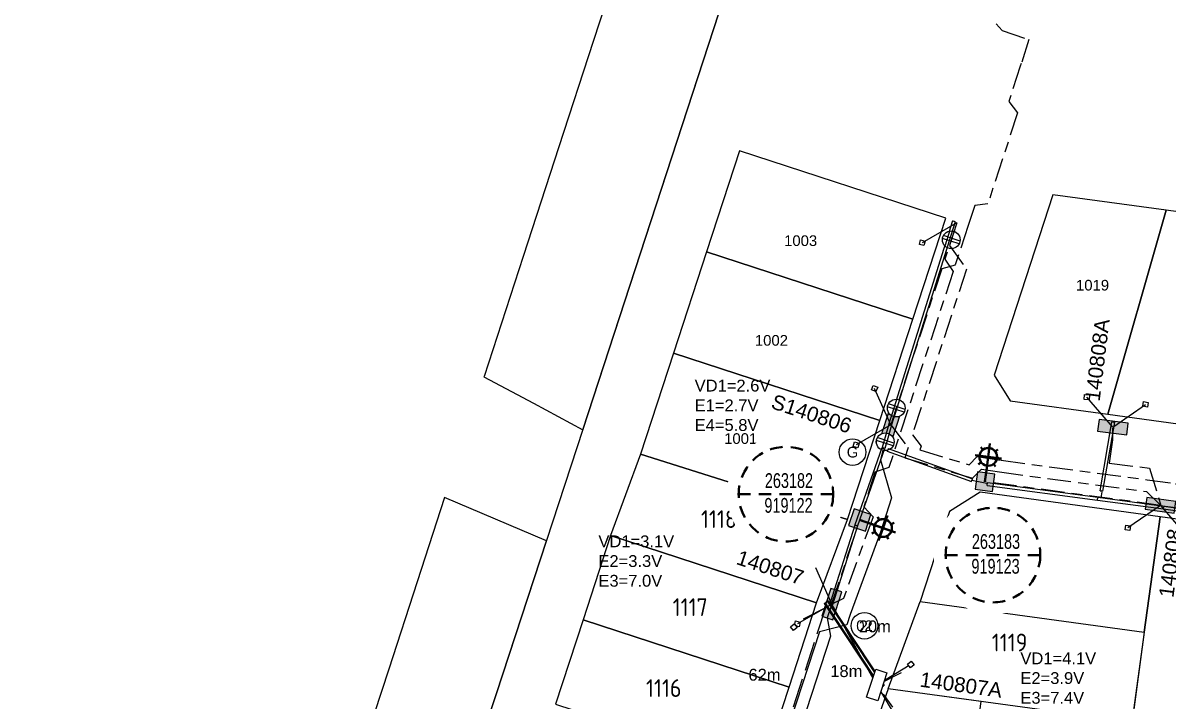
# Model space of a CAD drawing. Header units: metres. Extents: x 281839 to 283900, y 6133059 to 6135046.
# Drawn here: x 281839.1 to 282032.8, y 6134569.3 to 6134684 of the extents above; entities that cross this region are included whole.
import ezdxf
from ezdxf.enums import TextEntityAlignment as Align

# ---------------------------------------------------------------- set-up
doc = ezdxf.new("R2010")
doc.units = ezdxf.units.M
for name, pattern in [('Cable Exist UG', [8.2, 4, -1.2, 1.8, -1.2]), ('Dash', [5, 3, -2]), ('IE Trench LV', [6.5, 5, -1.5])]:
    doc.linetypes.add(name, pattern=pattern)
for name, color, linetype, lineweight in [('Cadastre Developer_SP_EXT', 9, 'Continuous', 5), ('Cadastre Developer_SP_NEW', 2, 'Continuous', 5), ('Cadastre Roads_SP_EXT', 9, 'Continuous', 5)]:
    doc.layers.add(name, color=color, linetype=linetype, lineweight=lineweight)
for name, color, linetype in [('Duct_SP_EXT', 7, 'Continuous'), ('Duct_SP_NEW', 2, 'Continuous'), ('Equip_LV_EXT', 7, 'Continuous'), ('Equip_LV_NEW', 2, 'Continuous'), ('Equip_SP_SL_EXT', 7, 'Continuous'), ('Mains_LV_EXT', 7, 'Continuous'), ('Mains_LV_NEW_T84', 2, 'Continuous'), ('Mains_LV_New_T94', 2, 'Continuous'), ('Mains_LV_SL_EXT', 7, 'Continuous'), ('Notes_LV_MISC', 7, 'Continuous'), ('Notes_SL_MISC', 7, 'Continuous'), ('Notes_SP_MISC', 7, 'Continuous'), ('Notes_SP_NEW', 2, 'Continuous'), ('Services_SP_EXT', 7, 'Continuous'), ('Services_SP_NEW', 2, 'Continuous'), ('Services_SP_NEW_UG', 2, 'Continuous'), ('SupportsUG_SP_LV_EXT', 7, 'Continuous'), ('SupportsUG_SP_LV_SL_EXT', 7, 'Continuous'), ('Trench_SP_EXT', 7, 'Continuous'), ('Trench_SP_NEW', 2, 'Continuous'), ('UG_Details_SP_MISC', 7, 'Continuous')]:
    doc.layers.add(name, color=color, linetype=linetype)
doc.styles.add('COLUMN_LABEL', font='arial.ttf')
doc.styles.add('iecARIAL', font='arial.ttf', dxfattribs={"height": 2})
doc.styles.add('LotNum', font='isocp.shx', dxfattribs={"height": 1.8})
doc.styles.add('POLE_LABEL', font='arial.ttf')
doc.styles.get("Standard").update_dxf_attribs({"font": 'arial.ttf'})
doc.linetypes.add('Cable 1', pattern='A,7,-3,["//",Standard,S=1.5,R=0,X=-2.1,Y=-0.7],-0.001', length=10.001)
doc.linetypes.add('Cable New UG', pattern='A,7,-0.25,["x",Standard,S=2,R=0,X=0.2,Y=-0.8],-2.1', length=9.35)
doc.linetypes.add('IE Trench HV', pattern='A,7,-0.2,["/",Standard,S=3,R=0,X=0.6,Y=-1.4],-2.5', length=9.7)

# ---------------------------------------------------------------- blocks, each defined once
blk = doc.blocks.new('COLUMN_EXT')
blk.add_hatch(color=256).paths.add_polyline_path([(-1.49, 1.48), (-1.49, -1.49), (1.48, -1.49), (1.48, 1.48)])
blk.add_lwpolyline([(-1.49, -1.49), (1.48, -1.49), (1.48, 1.48), (-1.49, 1.48)], close=True)
for tag, height, style, flags, p in [('ASSET_NUM', 2.5, 'COLUMN_LABEL', 8, (2, 2)), ('STRUCTURE_PLANT_NUMBER', 0.2, 'POLE_LABEL', 9, (1.81, 0.03)), ('STREET_CODE', 0.2, 'COLUMN_LABEL', 9, (1.81, -0.2))]:
    blk.add_attdef(tag, text='', height=height, dxfattribs=dict(style=style, flags=flags)).set_placement(p, align=Align.MIDDLE_LEFT)
at = {"flags": 9}
for tag, p in [('COLUMN_TYPE', (1.81, -0.4)), ('OWNED_BY', (1.81, -0.6)), ('STATE', (1.81, -0.8)), ('USAGE', (1.81, -1)), ('STREETNAME', (1.81, -1.6)), ('SUBURB', (1.81, -1.8)), ('LEGEND', (1.81, -1.2)), ('LOCATION', (1.81, -1.4)), ('NOTES', (1.81, -2))]:
    blk.add_attdef(tag, text='', height=0.2, dxfattribs=at).set_placement(p, align=Align.MIDDLE_LEFT)
at = {"flags": 1}
blk.add_attdef('Z', (1.81, -2.35), '', height=0.2, dxfattribs=at)
blk = doc.blocks.new('PILLAR_EXT')
blk.add_hatch(color=256).paths.add_polyline_path([(-2.475, 0.99), (-2.475, -0.99), (2.475, -0.99), (2.475, 0.99)])
blk.add_lwpolyline([(-2.475, -0.99), (2.475, -0.99), (2.475, 0.99), (-2.475, 0.99)], close=True)
at = {"style": 'iecARIAL', "flags": 8}
blk.add_attdef('ASSET_NUM', (1.5, 3.5), '', height=2.5, dxfattribs=at)
for tag, p, flags in [('OWNED_BY', (0, -0.2), 9), ('STATE', (0, -0.4), 9), ('SUPPORT_TYPE', (0, -0.6), 9), ('STREETNAME', (0, -1.8), 9), ('SUBURB', (0, -2), 1), ('USAGE', (0, -0.8), 9), ('LEGEND', (0, -1), 9), ('LOCATION', (0, -1.2), 9), ('NOTES', (0, -1.4), 9), ('PARENT', (0, -1.6), 9)]:
    blk.add_attdef(tag, p, '', height=0.2, dxfattribs=dict(flags=flags))
blk = doc.blocks.new('SL_LANTERN_EXT')
at = {"lineweight": 40}
for p, q in [((0, 1.97), (0, 6.47)), ((-2.25, 4.22), (2.25, 4.22)), ((-1.46, 5.68), (-1.06, 5.28)), ((1.46, 5.68), (1.06, 5.28)), ((-1.46, 2.76), (-1.06, 3.16)), ((0, 0), (0, 2.72)), ((1.46, 2.76), (1.06, 3.16))]:
    blk.add_line(p, q, dxfattribs=at)
blk.add_circle((0, 4.22), 1.5, dxfattribs=at)
at = {"style": 'iecARIAL', "flags": 8}
blk.add_attdef('ASSET_NUM', (1.5, 1.5), '', height=2.5, dxfattribs=at)
for tag, p, height, flags in [('OPERATING_VOLTAGE', (0.98, -1.65), 0.2, 9), ('ORIENTATION', (0.98, -1.85), 0.2, 9), ('OWNED_BY', (0.98, -2.05), 0.2, 9), ('CONSTRUCTED_VOLTAGE', (0.98, -0.65), 0.2, 9), ('CONTROL_TYPE', (0.98, -0.85), 0.2, 9), ('LANTERN_PURPOSE', (0.98, -1.05), 0.2, 9), ('LANTERN_TYPE', (0.98, -1.25), 0.2, 9), ('NO_PHASES', (0.98, -1.45), 0.2, 9), ('LNUMBER', (2.18, -3.25), 2.5, 8), ('STATE', (0.98, -2.25), 0.2, 9), ('USAGE', (0.98, -2.45), 0.2, 9), ('CEXIST', (0.98, -2.65), 0.2, 9), ('CNEW', (0.98, -2.85), 0.2, 9), ('CNUMBER', (0.98, -3.05), 0.2, 9), ('CREMOVE', (0.98, -3.25), 0.2, 9), ('CREPLACE', (0.98, -3.45), 0.2, 9), ('LKINGHEIGHT', (0.98, -3.65), 0.2, 9), ('LBRACKET', (0.98, -3.85), 0.2, 9), ('LBRACKETVOCAB', (0.98, -4.05), 0.2, 9), ('LCATEGORY', (0.98, -4.25), 0.2, 9), ('LCHARGE1', (0.98, -4.45), 0.2, 9), ('LCHARGE1PERCENT', (0.98, -4.65), 0.2, 9), ('LCHARGE2', (0.98, -4.85), 0.2, 9), ('LCHARGE2PERCENT', (0.98, -5.05), 0.2, 9), ('LCHARGE3', (0.98, -5.25), 0.2, 9), ('LCHARGE3PERCENT', (0.98, -5.45), 0.2, 9), ('LEXIST', (0.98, -5.65), 0.2, 9), ('LLAMP', (0.98, -5.85), 0.2, 9), ('LLAMPVOCAB', (0.98, -6.05), 0.2, 9), ('LMAST', (0.98, -6.25), 0.2, 9), ('LMASTVOCAB', (0.98, -6.45), 0.2, 9), ('LNEW', (0.98, -6.65), 0.2, 9), ('LANTNUMBER', (0.98, -6.85), 0.2, 9), ('LOUTREACH', (0.98, -7.25), 0.2, 9), ('LOUTREACHVOCAB', (0.98, -7.45), 0.2, 9), ('LRATECODE', (0.98, -7.65), 0.2, 9), ('LREMOVE', (0.98, -7.85), 0.2, 9), ('STREETNAME', (0.98, -9.25), 0.2, 9), ('SUBURB', (0.98, -9.45), 0.2, 1), ('LREPLACE', (0.98, -8.05), 0.2, 9), ('LTYPE', (0.98, -8.25), 0.2, 9), ('LTYPEVOCAB', (0.98, -8.45), 0.2, 9), ('LEGEND', (0.98, -8.65), 0.2, 9), ('LOCATION', (0.98, -8.85), 0.2, 9), ('NOTES', (0.98, -9.05), 0.2, 9)]:
    blk.add_attdef(tag, p, '', height=height, dxfattribs=dict(flags=flags))
blk = doc.blocks.new('CCP_EXT')
at = {"flags": 9}
for tag, p in [('STATE', (0, -1.8)), ('NOTES', (0, -2))]:
    blk.add_attdef(tag, text='', height=0.2, dxfattribs=at).set_placement(p, align=Align.MIDDLE_LEFT)
blk.add_wipeout([(0, 0.57), (0.57, 0), (0, -0.57), (-0.57, 0)])
blk.add_lwpolyline([(-0.57, 0), (0, 0.57), (0.57, 0), (0, -0.57), (-0.57, 0)])
at = {"flags": 1}
blk.add_attdef('Z', (0, 0), '', height=0.2, dxfattribs=at)
at = {"flags": 9}
for tag, p in [('CCP_TYPE', (0, 0)), ('CONSTRUCTED_VOLTAGE', (0, -0.2)), ('OPERATING_VOLTAGE', (0, -0.6)), ('ORIENTATION', (0, -0.8)), ('OWNED_BY', (0, -1)), ('NO_PHASES', (0, -0.4)), ('USAGE', (0, -1.2)), ('LEGEND', (0, -1.4)), ('LIFE_SUPPORT', (0, -1.6))]:
    blk.add_attdef(tag, text='', height=0.2, dxfattribs=at).set_placement(p, align=Align.MIDDLE_LEFT)
blk = doc.blocks.new('LV_UG_LINKS_CLOSED_EXT')
blk.add_wipeout([(-1.06, 1.06), (-1.18, 0.92), (-1.29, 0.76), (-1.37, 0.59), (-1.43, 0.42), (-1.48, 0.23), (-1.49, 0.05), (-1.49, -0.14), (-1.46, -0.33), (-1.41, -0.51), (-1.33, -0.68), (-1.24, -0.84), (-1.12, -0.99), (-0.99, -1.12), (-0.84, -1.24), (-0.68, -1.33), (-0.51, -1.41), (-0.33, -1.46), (-0.14, -1.49), (0.05, -1.49), (0.23, -1.48), (0.42, -1.43), (0.59, -1.37), (0.76, -1.29), (0.92, -1.18), (1.06, -1.06), (1.18, -0.92), (1.29, -0.76), (1.37, -0.59), (1.43, -0.42), (1.48, -0.23), (1.49, -0.05), (1.49, 0.14), (1.46, 0.33), (1.41, 0.51), (1.33, 0.68), (1.24, 0.84), (1.12, 0.99), (0.99, 1.12), (0.84, 1.24), (0.68, 1.33), (0.51, 1.41), (0.33, 1.46), (0.14, 1.49), (-0.05, 1.49), (-0.23, 1.48), (-0.42, 1.43), (-0.59, 1.37), (-0.76, 1.29), (-0.92, 1.18)])
for p, q in [((-0.25, -1.48), (-0.25, 1.48)), ((0.25, -1.48), (0.25, 1.48))]:
    blk.add_line(p, q)
blk.add_circle((0, 0), 1.5)
at = {"flags": 9}
for tag, p in [('ACTUAL_STATUS', (0, 0)), ('CONSTRUCTED_VOLTAGE', (0, -0.2)), ('OPERATING_VOLTAGE', (0, -0.6)), ('ORIENTATION', (0, -0.8)), ('STATE', (0, -1)), ('SWITCH_TYPE', (0, -1.2)), ('NO_PHASES', (0, -0.4)), ('USAGE', (0, -1.4)), ('NOTES', (0, -1.6))]:
    blk.add_attdef(tag, text='', height=0.2, dxfattribs=at).set_placement(p, align=Align.MIDDLE_LEFT)
at = {"flags": 1}
blk.add_attdef('Z', (0, 0), '', height=0.2, dxfattribs=at)
blk = doc.blocks.new('CCP_NEW')
for tag, flags, p in [('OPERATING_VOLTAGE', 9, (1.5, -1.8)), ('CONSTRUCTED_VOLTAGE', 9, (1.5, -2)), ('Z', 1, (1.5, -2.4)), ('NUMBER_OF_PHASES', 9, (1.5, -2.2))]:
    blk.add_attdef(tag, text='', height=0.2, dxfattribs=dict(flags=flags)).set_placement(p, align=Align.MIDDLE_LEFT)
blk.add_wipeout([(0, 0.57), (0.57, 0), (0, -0.57), (-0.57, 0)])
blk.add_lwpolyline([(-0.57, 0), (0, 0.57), (0.57, 0), (0, -0.57), (-0.57, 0)])
at = {"flags": 9}
for tag, p in [('CCP_TYPE', (1.5, 0)), ('ORIENTATION', (1.5, -0.2)), ('STATE', (1.5, -1)), ('OWNED_BY', (1.5, -1.2)), ('OPERATED_BY', (1.5, -1.4)), ('USAGE', (1.5, -0.4)), ('LEGEND', (1.5, -0.6)), ('LIFE_SUPPORT', (1.5, -0.8)), ('MAINTAINED_BY', (1.5, -1.6))]:
    blk.add_attdef(tag, text='', height=0.2, dxfattribs=at).set_placement(p, align=Align.MIDDLE_LEFT)
blk = doc.blocks.new('*U135')
for tag, flags, p in [('Z', 1, (1.5, -0.6)), ('LOCATION', 9, (1.5, -0.2)), ('NOTES', 9, (1.5, -0.4))]:
    blk.add_attdef(tag, text='', height=0.2, dxfattribs=dict(flags=flags)).set_placement(p, align=Align.MIDDLE_LEFT)
blk.add_wipeout([(-2.47, 3), (2.47, 3), (2.47, 1.02), (-2.47, 1.02)])
at = {"lineweight": -3}
blk.add_lwpolyline([(-2.47, 3), (2.47, 3), (2.47, 1.02), (-2.47, 1.02)], close=True, dxfattribs=at)
for tag, height, flags, p in [('ASSET_NUM', 2.5, 8, (2, 4)), ('STREET_CODE', 0.2, 9, (1.5, 2)), ('OWNED_BY', 0.2, 9, (1.5, 1.8)), ('OPERATED_BY', 0.2, 9, (1.5, 1.6)), ('STATE', 0.2, 9, (1.5, 1.2)), ('SUPPORT_TYPE', 0.2, 9, (1.5, 1)), ('SUBURB', 0.2, 9, (1.5, 0.2)), ('STREETNAME', 0.2, 9, (1.5, 0)), ('MAINTAINED_BY', 0.2, 9, (1.5, 1.4)), ('USAGE', 0.2, 9, (1.5, 0.8)), ('LEGEND', 0.2, 9, (1.5, 0.6)), ('PARENT', 0.2, 9, (1.5, 0.4))]:
    blk.add_attdef(tag, text='', height=height, dxfattribs=dict(flags=flags)).set_placement(p, align=Align.MIDDLE_LEFT)
blk = doc.blocks.new('DUCT_INDICATOR')
blk.add_circle((0, 0), 2.25)
blk.add_attdef('CODE', text='', height=1.8).set_placement((0, 0), align=Align.MIDDLE_CENTER)
at = {"flags": 1}
blk.add_attdef('Z', (0, 0), '', height=0.2, dxfattribs=at)
blk = doc.blocks.new('SLANTERN_NUM_EXT')
blk.add_wipeout([(-0.31, 10), (-0.94, 9.96), (-1.57, 9.88), (-2.18, 9.76), (-2.79, 9.61), (-3.39, 9.41), (-3.97, 9.18), (-4.54, 8.91), (-5.09, 8.61), (-5.62, 8.27), (-6.13, 7.91), (-6.62, 7.5), (-7.07, 7.07), (-7.5, 6.62), (-7.91, 6.13), (-8.27, 5.62), (-8.61, 5.09), (-8.91, 4.54), (-9.18, 3.97), (-9.41, 3.39), (-9.61, 2.79), (-9.76, 2.18), (-9.88, 1.57), (-9.96, 0.94), (-10, 0.31), (-10, -0.31), (-9.96, -0.94), (-9.88, -1.57), (-9.76, -2.18), (-9.61, -2.79), (-9.41, -3.39), (-9.18, -3.97), (-8.91, -4.54), (-8.61, -5.09), (-8.27, -5.62), (-7.91, -6.13), (-7.5, -6.62), (-7.07, -7.07), (-6.62, -7.5), (-6.13, -7.91), (-5.62, -8.27), (-5.09, -8.61), (-4.54, -8.91), (-3.97, -9.18), (-3.39, -9.41), (-2.79, -9.61), (-2.18, -9.76), (-1.57, -9.88), (-0.94, -9.96), (-0.31, -10), (0.31, -10), (0.94, -9.96), (1.57, -9.88), (2.18, -9.76), (2.79, -9.61), (3.39, -9.41), (3.97, -9.18), (4.54, -8.91), (5.09, -8.61), (5.62, -8.27), (6.13, -7.91), (6.62, -7.5), (7.07, -7.07), (7.5, -6.62), (7.91, -6.13), (8.27, -5.62), (8.61, -5.09), (8.91, -4.54), (9.18, -3.97), (9.41, -3.39), (9.61, -2.79), (9.76, -2.18), (9.88, -1.57), (9.96, -0.94), (10, -0.31), (10, 0.31), (9.96, 0.94), (9.88, 1.57), (9.76, 2.18), (9.61, 2.79), (9.41, 3.39), (9.18, 3.97), (8.91, 4.54), (8.61, 5.09), (8.27, 5.62), (7.91, 6.13), (7.5, 6.62), (7.07, 7.07), (6.62, 7.5), (6.13, 7.91), (5.62, 8.27), (5.09, 8.61), (4.54, 8.91), (3.97, 9.18), (3.39, 9.41), (2.79, 9.61), (2.18, 9.76), (1.57, 9.88), (0.94, 9.96), (0.31, 10)])
at = {"linetype": 'Dash', "lineweight": 40, "ltscale": 0.7}
blk.add_line((8, 0), (-8, 0), dxfattribs=at)
blk.add_circle((0, 0), 8, dxfattribs=at)
at = {"lineweight": 40, "width": 0.7}
for tag, p in [('SNUMBER', (0.51, 1.05)), ('CNUMBER', (0.44, -3.15))]:
    blk.add_attdef(tag, text='', height=2.5, dxfattribs=at).set_placement(p, align=Align.CENTER)
at = {"lineweight": 40, "flags": 1}
blk.add_attdef('Z', (0, 0), '', height=0.2, dxfattribs=at)

msp = doc.modelspace()

# ---------------------------------------------------------------- linework, layer by layer
at = {"layer": 'Cadastre Developer_SP_NEW', "color": 2, "lineweight": 0, "flags": 128}
for points in [[(281985.47, 6134571.44), (281990.9, 6134586.2), (282028.82, 6134581.02), (282026.7, 6134565.45), (282016.9, 6134567.14), (282002.04, 6134569.17)], [(281974.64, 6134540.66), (281977.36, 6134536.32), (281996.38, 6134533.76), (282001.23, 6134569.28), (281985.47, 6134571.44)]]:
    msp.add_lwpolyline(points, close=True, dxfattribs=at)
at = {"layer": 'Cadastre Roads_SP_EXT', "linetype": 'Continuous'}
for points in [[(281977.22, 6134748.07), (281967.46, 6134748.41), (281965.71, 6134748.48), (281957.71, 6134748.76), (281952.97, 6134734.23), (281947.17, 6134716.43), (281941.38, 6134698.66), (281935.59, 6134680.9), (281929.79, 6134663.1), (281923.75, 6134644.54), (281917.13, 6134624.25), (281917.12, 6134624.2), (281925.47, 6134619.71), (281933.82, 6134615.21), (281977.22, 6134748.07)], [(281918.52, 6134568.4), (281919.25, 6134570.63), (281927.69, 6134596.45), (281919.07, 6134600.1), (281910.46, 6134603.75), (281905.81, 6134589.49), (281901.01, 6134574.76), (281894.79, 6134555.71), (281888.86, 6134537.56), (281881.34, 6134514.49), (281869.18, 6134477.26), (281854.22, 6134431.41), (281842.91, 6134396.77), (281839.12, 6134385.86), (281856.22, 6134377.68), (281858.05, 6134383.31), (281918.52, 6134568.4)]]:
    msp.add_lwpolyline(points, close=True, dxfattribs=at)
at = {"layer": 'Duct_SP_EXT'}
for p, q in [((281996.4, 6134650.57), (281996.62, 6134650.49)), ((281996.85, 6134650.42), (281996.62, 6134650.49)), ((282021.36, 6134604.93), (282023.33, 6134616.57)), ((282021.83, 6134604.85), (282023.81, 6134616.49)), ((282023.33, 6134616.57), (282023.57, 6134616.53)), ((282023.81, 6134616.49), (282023.57, 6134616.53)), ((281999.59, 6134606.48), (281999.67, 6134606.71)), ((281999.75, 6134606.93), (281999.67, 6134606.71)), ((282002.22, 6134605.83), (282002.25, 6134606.06)), ((282002.28, 6134606.3), (282002.25, 6134606.06)), ((282002.28, 6134606.3), (282020.96, 6134603.81)), ((282002.22, 6134605.83), (282020.9, 6134603.33)), ((282021.36, 6134604.93), (282021.6, 6134604.89)), ((282021.83, 6134604.85), (282021.6, 6134604.89)), ((282020.9, 6134603.33), (282020.93, 6134603.57)), ((282020.9, 6134603.33), (282020.93, 6134603.57)), ((282020.9, 6134603.33), (282032.06, 6134601.84)), ((282020.96, 6134603.81), (282020.93, 6134603.57)), ((282020.96, 6134603.81), (282020.93, 6134603.57)), ((282020.96, 6134603.81), (282032.13, 6134602.32)), ((282032.06, 6134601.84), (282032.09, 6134602.08)), ((282032.06, 6134601.84), (282032.09, 6134602.08)), ((282032.13, 6134602.32), (282032.09, 6134602.08)), ((282032.13, 6134602.32), (282032.09, 6134602.08)), ((282032.13, 6134602.32), (282060.62, 6134598.21)), ((282032.06, 6134601.84), (282060.56, 6134597.73)), ((281979.86, 6134599.12), (281975.63, 6134585.77)), ((281980.32, 6134598.97), (281976.09, 6134585.63)), ((281979.86, 6134599.13), (281980.09, 6134599.05)), ((281979.86, 6134599.12), (281980.09, 6134599.05)), ((281980.32, 6134598.97), (281980.09, 6134599.05)), ((281980.32, 6134598.97), (281980.09, 6134599.05)), ((281975.63, 6134585.77), (281975.86, 6134585.7)), ((281976.09, 6134585.63), (281975.86, 6134585.7))]:
    msp.add_line(p, q, dxfattribs=at)
at = {"layer": 'Duct_SP_NEW', "lineweight": 0}
for p, q in [((281974.69, 6134585.85), (281975.02, 6134586.07)), ((281974.69, 6134585.85), (281984.18, 6134571.54)), ((281975.34, 6134586.28), (281975.02, 6134586.07)), ((281975.34, 6134586.28), (281984.83, 6134571.97)), ((281984.18, 6134571.54), (281984.5, 6134571.75)), ((281984.83, 6134571.97), (281984.5, 6134571.75))]:
    msp.add_line(p, q, dxfattribs=at)
at = {"layer": 'Mains_LV_EXT', "linetype": 'Cable Exist UG'}
for points in [[(282023.46, 6134615.52), (282023.42, 6134613.51), (282022.89, 6134609.59), (282029.7, 6134608.74), (282031.61, 6134602.43)], [(282031.5, 6134602.45), (282035, 6134601.98), (282038.08, 6134603.59), (282090.27, 6134596.62), (282090.99, 6134594.5), (282106.07, 6134592.49)]]:
    msp.add_lwpolyline(points, dxfattribs=at)
at = {"layer": 'Mains_LV_NEW_T84', "color": 2, "linetype": 'Cable New UG', "lineweight": 0, "flags": 128}
for points in [[(281984.99, 6134613.2), (281984.17, 6134610.15), (281986.03, 6134603.73), (281984.27, 6134598.1), (281979.05, 6134583.99), (281978.49, 6134582.25), (281973.89, 6134581.08), (281966.06, 6134557.1)], [(281975.96, 6134585.75), (281975.19, 6134583.4), (281975.76, 6134580.34), (281969.26, 6134560.45), (281966.35, 6134551.56), (281960.24, 6134532.86), (281957.43, 6134530.65), (281956.65, 6134528.3)]]:
    msp.add_lwpolyline(points, dxfattribs=at)
at = {"layer": 'Mains_LV_New_T94', "color": 2, "linetype": 'Cable 1', "lineweight": 0, "ltscale": 0.5}
msp.add_lwpolyline([(281983.56, 6134572.06), (281975.98, 6134585.76, 0.011172), (281975.98, 6134585.76), (281975.98, 6134585.76)], format="xyb", dxfattribs=at)
at = {"layer": 'Mains_LV_SL_EXT', "linetype": 'Cable Exist UG'}
for points in [[(282031.59, 6134602.44), (282001.67, 6134606.47)], [(281975.93, 6134585.71), (281980.68, 6134599.97)]]:
    msp.add_lwpolyline(points, dxfattribs=at)
at = {"layer": 'Services_SP_EXT'}
for points in [[(282031.58, 6134602.44), (282035.94, 6134597.32)], [(281975.96, 6134585.75), (281973.23, 6134591.9)]]:
    msp.add_lwpolyline(points, dxfattribs=at)
at = {"layer": 'Services_SP_NEW_UG', "color": 2, "flags": 128}
msp.add_lwpolyline([(281989.32, 6134575.54), (281983.57, 6134572.06), (281987, 6134566.29)], dxfattribs=at)
at = {"layer": 'Trench_SP_EXT', "linetype": 'Cable Exist UG'}
for points in [[(281984.64, 6134612.17), (281985.43, 6134611.95)], [(281999.67, 6134606.71), (282002.18, 6134606.19)], [(282021.64, 6134604.74), (282021.48, 6134603.72)]]:
    msp.add_lwpolyline(points, dxfattribs=at)
at = {"layer": 'Trench_SP_NEW', "linetype": 'IE Trench LV', "lineweight": 0, "flags": 128}
msp.add_lwpolyline([(281975, 6134585.43), (281951.71, 6134514.14)], dxfattribs=at)
at = {"layer": 'Trench_SP_NEW', "linetype": 'IE Trench LV', "flags": 128}
msp.add_lwpolyline([(281987.69, 6134574.13), (281983.57, 6134572.06), (281986.23, 6134568.31)], dxfattribs=at)
at = {"layer": 'UG_Details_SP_MISC', "lineweight": 0}
for p, q in [((281974.82, 6134585.93), (281975.02, 6134586.06)), ((281974.82, 6134585.93), (281984.3, 6134571.62)), ((281975.22, 6134586.19), (281975.02, 6134586.06)), ((281975.22, 6134586.19), (281984.7, 6134571.88)), ((281984.3, 6134571.62), (281984.5, 6134571.75)), ((281984.7, 6134571.88), (281984.5, 6134571.75))]:
    msp.add_line(p, q, dxfattribs=at)

# ---------------------------------------------------------------- block references
at = {"layer": 'Equip_SP_SL_EXT'}
ref = msp.add_blockref('SL_LANTERN_EXT', (282001.86, 6134606.47), dxfattribs=dict(at, rotation=352.3943182112648))
ref.add_attrib('ASSET_NUM', '263183', dxfattribs={"layer": '0', "height": 2.5, "rotation": 82.3943, "style": 'iecARIAL'}).set_placement((281999.9, 6134602.86), align=Align.MIDDLE_RIGHT)
ref = msp.add_blockref('SL_LANTERN_EXT', (281980.65, 6134600.02), dxfattribs=dict(at, rotation=250.5834405330436))
ref.add_attrib('ASSET_NUM', '263182', dxfattribs={"layer": '0', "height": 2.5, "rotation": 341.9047, "style": 'iecARIAL'}).set_placement((281976.64, 6134603.24), align=Align.MIDDLE_RIGHT)
at = {"layer": 'Notes_SL_MISC'}
ref = msp.add_blockref('SL_LANTERN_EXT', (282001.86, 6134606.45), dxfattribs=dict(at, rotation=352.3943182112648))
ref.add_attrib('ASSET_NUM', '263183', dxfattribs={"layer": '0', "height": 2.5, "rotation": 82.3943, "style": 'iecARIAL'}).set_placement((281999.9, 6134602.84), align=Align.MIDDLE_RIGHT)
ref = msp.add_blockref('SL_LANTERN_EXT', (281980.64, 6134600), dxfattribs=dict(at, rotation=250.5834405330436))
ref.add_attrib('ASSET_NUM', '263182', dxfattribs={"layer": '0', "height": 2.5, "rotation": 341.9047, "style": 'iecARIAL'}).set_placement((281976.64, 6134603.22), align=Align.MIDDLE_RIGHT)
at = {"layer": 'Notes_SP_NEW', "linetype": 'IE Trench LV', "lineweight": 0}
msp.add_blockref('DUCT_INDICATOR', (281981.49, 6134582.09), dxfattribs=at).add_auto_attribs({'CODE': '02'})
at = {"layer": 'Services_SP_EXT'}
for p, rotation in [((281991.27, 6134646.86), 29.96391136681402), ((282029.03, 6134619.53), 215.0062610914957), ((282026.03, 6134598.64), 34.39431823607529)]:
    msp.add_blockref('CCP_EXT', p, dxfattribs=dict(at, rotation=rotation))
at = {"layer": 'SupportsUG_SP_LV_EXT'}
ref = msp.add_blockref('PILLAR_EXT', (282023.51, 6134615.68), dxfattribs=dict(at, rotation=353.0063944158531))
ref.add_attrib('ASSET_NUM', '140808A', dxfattribs={"layer": '0', "height": 2.5, "rotation": 83.0063, "style": 'iecARIAL'}).set_placement((282020.02, 6134620.09), align=Align.MIDDLE_LEFT)
ref = msp.add_blockref('PILLAR_EXT', (281985.92, 6134616.05), dxfattribs=dict(at, rotation=71.90470014390256))
ref.add_attrib('ASSET_NUM', 'S140806', dxfattribs={"layer": '0', "height": 2.5, "rotation": 341.9047, "style": 'iecARIAL'}).set_placement((281979.19, 6134615.77), align=Align.MIDDLE_RIGHT)
ref = msp.add_blockref('PILLAR_EXT', (282031.58, 6134602.44), dxfattribs=dict(at, rotation=172.3943182283982))
ref.add_attrib('ASSET_NUM', '140808', dxfattribs={"layer": '0', "height": 2.5, "rotation": 82.3943, "style": 'iecARIAL'}).set_placement((282034.04, 6134598.46), align=Align.MIDDLE_RIGHT)
ref = msp.add_blockref('PILLAR_EXT', (281975.96, 6134585.75), dxfattribs=dict(at, rotation=71.90470023900609))
ref.add_attrib('ASSET_NUM', '140807', dxfattribs={"layer": '0', "height": 2.5, "rotation": 341.9047, "style": 'iecARIAL'}).set_placement((281971.09, 6134590.12), align=Align.MIDDLE_RIGHT)
at = {"layer": 'SupportsUG_SP_LV_SL_EXT'}
ref = msp.add_blockref('COLUMN_EXT', (282001.86, 6134606.47), dxfattribs=dict(at, rotation=352.3943182239842))
ref.add_attrib('ASSET_NUM', '919123', dxfattribs={"layer": '0', "height": 2.5, "rotation": 82.3943, "style": 'COLUMN_LABEL'}).set_placement((282003.2, 6134602.51), align=Align.TOP_RIGHT)
ref = msp.add_blockref('COLUMN_EXT', (281980.68, 6134599.97), dxfattribs=dict(at, rotation=71.90470017560374))
ref.add_attrib('ASSET_NUM', '919122', dxfattribs={"layer": '0', "height": 2.5, "rotation": 341.9047, "style": 'COLUMN_LABEL'}).set_placement((281975.1, 6134599.44), align=Align.TOP_RIGHT)

# ---------------------------------------------------------------- texts
at = {"layer": 'Cadastre Developer_SP_EXT'}
for s, p in [('1003', (281967.89, 6134646.31)), ('1019', (282017.27, 6134638.78)), ('1002', (281962.95, 6134629.45)), ('1001', (281957.75, 6134612.84))]:
    msp.add_text(s, height=1.8, dxfattribs=at).set_placement(p)
at = {"layer": 'Cadastre Developer_SP_NEW', "color": 2, "lineweight": 0, "style": 'LotNum'}
for s, p in [('1118', (281953.82, 6134598.62)), ('1117', (281949.03, 6134583.73)), ('1119', (282003.02, 6134577.75)), ('1116', (281944.53, 6134570.04))]:
    msp.add_text(s, height=3, dxfattribs=at).set_placement(p)
at = {"layer": 'Notes_LV_MISC', "linetype": 'Cable New UG', "lineweight": 0, "char_height": 2, "attachment_point": 1, "style": 'iecARIAL'}
for s, width, heights, insert in [('VD1=3.1V\\PE2=3.3V\\PE3=7.0V', 17.9714, [14.65], (281936.48, 6134597.36)), ('20m', 7.1414, [0], (281980.52, 6134582.98)), ('VD1=4.1V\\PE2=3.9V\\PE3=7.4V', 17.9714, [12.65], (282007.86, 6134577.57)), ('62m', 7.1414, [0], (281961.86, 6134574.8))]:
    msp.add_mtext_dynamic_manual_height_columns(s, width=width, gutter_width=10, heights=heights, dxfattribs=dict(at, insert=insert))

# ---------------------------------------------------------------- next in the draw order: linework, layer by layer
at = {"layer": 'Cadastre Developer_SP_EXT', "linetype": 'Continuous'}
for points in [[(281960.35, 6134662.43), (281954.77, 6134645.31), (281989.66, 6134633.91), (281995.25, 6134651.02), (281960.35, 6134662.43)], [(282032.51, 6134652.36), (282022.64, 6134617.87), (282043.56, 6134615.02), (282048.37, 6134650.19), (282032.51, 6134652.36)], [(282031.49, 6134600.52), (282001.08, 6134604.67), (281995.87, 6134601.41), (281990.9, 6134586.2), (282028.82, 6134581.02), (282031.49, 6134600.52)], [(282031.49, 6134600.52), (282028.82, 6134581.02), (282026.68, 6134565.34), (282039.53, 6134563.59), (282045.01, 6134562.84), (282049.82, 6134598.01), (282031.49, 6134600.52)]]:
    msp.add_lwpolyline(points, close=True, dxfattribs=at)
at = {"layer": 'Services_SP_EXT'}
for points in [[(282023.51, 6134615.68), (282029.03, 6134619.53)], [(282031.58, 6134602.44), (282026.03, 6134598.64)]]:
    msp.add_lwpolyline(points, dxfattribs=at)

# ---------------------------------------------------------------- next in the draw order: block references
for p, rotation in [((281983.2, 6134622.2), 293.9047000881981), ((282019.1, 6134620.75), 311.0062610180607), ((281980.09, 6134612.69), 29.90470005853948), ((281970.13, 6134582.4), 29.90470005853948)]:
    msp.add_blockref('CCP_EXT', p, dxfattribs=dict(at, rotation=rotation))

# ---------------------------------------------------------------- next in the draw order: linework, layer by layer
at = {"layer": 'Cadastre Developer_SP_EXT', "linetype": 'Continuous'}
for points in [[(282013.37, 6134654.97), (282003.41, 6134624.47), (282006.13, 6134620.13), (282022.64, 6134617.87), (282032.51, 6134652.36), (282013.37, 6134654.97)], [(281954.77, 6134645.31), (281949.18, 6134628.18), (281984.07, 6134616.8), (281989.66, 6134633.91), (281954.77, 6134645.31)], [(281949.18, 6134628.18), (281943.61, 6134611.09), (281978.59, 6134600.04), (281984.07, 6134616.8), (281949.18, 6134628.18)]]:
    msp.add_lwpolyline(points, close=True, dxfattribs=at)
at = {"layer": 'Cadastre Developer_SP_NEW', "color": 2, "lineweight": 0, "flags": 128}
for points in [[(281978.59, 6134600.04), (281943.61, 6134611.09), (281938.53, 6134597.35), (281973.38, 6134585.96)], [(281973.38, 6134585.96), (281938.53, 6134597.35), (281933.88, 6134583.09), (281968.73, 6134571.7)], [(281968.73, 6134571.7), (281933.88, 6134583.09), (281929.23, 6134568.83), (281964.07, 6134557.44)]]:
    msp.add_lwpolyline(points, close=True, dxfattribs=at)
at = {"layer": 'Services_SP_EXT'}
for points in [[(282023.51, 6134615.68), (282019.1, 6134620.75)], [(281975.96, 6134585.75), (281970.13, 6134582.4)]]:
    msp.add_lwpolyline(points, dxfattribs=at)
at = {"layer": 'Trench_SP_NEW', "linetype": 'IE Trench LV', "flags": 128}
msp.add_lwpolyline([(281971.17, 6134583.26), (281975.3, 6134585.33), (281975.3, 6134585.33)], dxfattribs=at)

# ---------------------------------------------------------------- next in the draw order: block references
at = {"layer": 'Equip_LV_EXT', "rotation": 71.9639115065964}
msp.add_blockref('LV_UG_LINKS_CLOSED_EXT', (281996.17, 6134647.37), dxfattribs=at)

# ---------------------------------------------------------------- next in the draw order: linework, layer by layer
at = {"layer": 'Services_SP_EXT'}
msp.add_lwpolyline([(281997.1, 6134650.22), (281991.27, 6134646.86)], dxfattribs=at)

# ---------------------------------------------------------------- next in the draw order: block references
at = {"layer": 'Equip_LV_EXT', "rotation": 71.90470014390256}
for p in [(281986.86, 6134618.9), (281984.99, 6134613.2)]:
    msp.add_blockref('LV_UG_LINKS_CLOSED_EXT', p, dxfattribs=at)

# ---------------------------------------------------------------- next in the draw order: linework, layer by layer
at = {"layer": 'Duct_SP_EXT'}
for p, q in [((281996.4, 6134650.57), (281985.59, 6134616.23)), ((281996.85, 6134650.42), (281986.05, 6134616.08)), ((281985.58, 6134616.15), (281984.48, 6134612.21)), ((281986.04, 6134616.02), (281984.94, 6134612.09)), ((281985.58, 6134616.15), (281985.81, 6134616.09)), ((281985.59, 6134616.23), (281985.82, 6134616.16)), ((281986.04, 6134616.02), (281985.81, 6134616.09)), ((281986.05, 6134616.08), (281985.82, 6134616.16)), ((281984.43, 6134612.17), (281979.86, 6134599.13)), ((281984.88, 6134612.01), (281980.32, 6134598.97)), ((281984.43, 6134612.17), (281984.65, 6134612.09)), ((281984.48, 6134612.21), (281984.71, 6134612.15)), ((281984.88, 6134612.01), (281984.65, 6134612.09)), ((281984.94, 6134612.09), (281984.71, 6134612.15)), ((281985.34, 6134611.61), (281985.43, 6134611.84)), ((281985.51, 6134612.06), (281985.43, 6134611.84)), ((281985.51, 6134612.06), (281999.75, 6134606.93)), ((281985.34, 6134611.61), (281999.59, 6134606.48))]:
    msp.add_line(p, q, dxfattribs=at)
at = {"layer": 'Mains_LV_EXT', "linetype": 'Cable Exist UG'}
for points in [[(282003.76, 6134683.91), (282004.79, 6134682.78), (282004.79, 6134682.78), (282009.29, 6134681.24), (282007.99, 6134677.15), (282007.84, 6134676.72), (282007.84, 6134676.72), (282005.91, 6134670.77), (282007.38, 6134668.84), (282002.36, 6134653.45), (282000.15, 6134653.14), (281999.05, 6134649.75), (281996.84, 6134643.09), (281994.56, 6134642.47), (281985.94, 6134616.08)], [(281997.1, 6134650.22), (281995.09, 6134644.09), (281996.5, 6134641.98), (281985.63, 6134608.87), (281983.26, 6134608.08), (281981.39, 6134602.19), (281982.94, 6134600.51), (281977.92, 6134586.69), (281975.96, 6134585.75)], [(281997.1, 6134650.22), (281995.85, 6134646.42), (281998.75, 6134642.38), (281989.59, 6134614.38), (281989.59, 6134614.38), (281991.05, 6134612.46), (281990.86, 6134611.83), (281999.17, 6134609.3), (282000.57, 6134610.72), (282004.62, 6134610.07), (282029.29, 6134606.78), (282034.09, 6134606.17), (282037.76, 6134601.61), (282068.55, 6134597.5)], [(281985.93, 6134616.06), (281988.86, 6134612.21), (281988.32, 6134610.51), (281999.75, 6134607.04), (282001.27, 6134608.58), (282004.33, 6134608.1), (282029.21, 6134604.77), (282031.6, 6134602.44)]]:
    msp.add_lwpolyline(points, dxfattribs=at)
at = {"layer": 'Notes_SP_MISC', "linetype": 'Continuous'}
msp.add_lwpolyline([(282109.61, 6134642.18), (282114.56, 6134677.45), (282123.61, 6134692.37), (282128.61, 6134727.82), (281977.23, 6134748.15), (281933.83, 6134615.29), (281927.7, 6134596.53), (281919.26, 6134570.71), (281918.53, 6134568.48), (281858.07, 6134383.39), (281864.15, 6134376.62), (281866.35, 6134376.23)], dxfattribs=at)
at = {"layer": 'Services_SP_EXT'}
for points in [[(281985.92, 6134616.05), (281983.2, 6134622.2)], [(281985.92, 6134616.05), (281980.09, 6134612.69)]]:
    msp.add_lwpolyline(points, dxfattribs=at)

# ---------------------------------------------------------------- next in the draw order: block references
at = {"layer": 'Notes_LV_MISC'}
for p, values in [((281968.2, 6134604.34), {'SNUMBER': '263182', 'CNUMBER': '919122'}), ((282003.22, 6134594.04), {'SNUMBER': '263183', 'CNUMBER': '919123'})]:
    msp.add_blockref('SLANTERN_NUM_EXT', p, dxfattribs=at).add_auto_attribs(values)
at = {"layer": 'Services_SP_NEW', "linetype": 'IE Trench HV'}
for p, rotation in [((281969.54, 6134581.85), 83.86151433792318), ((281989.32, 6134575.54), 263.8615143379232)]:
    msp.add_blockref('CCP_NEW', p, dxfattribs=dict(at, rotation=rotation))

# ---------------------------------------------------------------- next in the draw order: block references
at = {"layer": 'Equip_LV_NEW'}
ref = msp.add_blockref('*U135', (281985.47, 6134571.44), dxfattribs=dict(at, rotation=71.90439397639632))
ref.add_attrib('ASSET_NUM', '140807A', dxfattribs={"layer": '0', "height": 2.5, "rotation": 352.223}).set_placement((281990.9, 6134573.04), align=Align.MIDDLE_LEFT)
at = {"layer": 'Notes_SP_NEW', "linetype": 'IE Trench LV', "lineweight": 0}
msp.add_blockref('DUCT_INDICATOR', (281979.46, 6134611.44), dxfattribs=at).add_auto_attribs({'CODE': 'G'})

# ---------------------------------------------------------------- next in the draw order: texts
at = {"layer": 'Notes_LV_MISC', "linetype": 'Cable New UG', "lineweight": 0}
note = msp.add_mtext_dynamic_manual_height_columns('VD1=2.6V\\PE1=2.7V\\PE4=5.8V\\P', width=17.9714, gutter_width=10, heights=[10.37, 0], dxfattribs=dict(at, insert=(281952.76, 6134623.7), char_height=2, attachment_point=1, style='iecARIAL'))

# ---------------------------------------------------------------- next in the draw order: texts
at = {"layer": 'Notes_SP_MISC', "color": 2, "linetype": 'Cable New UG', "lineweight": 0, "insert": (281975.7, 6134575.41), "char_height": 2, "attachment_point": 1, "style": 'iecARIAL'}
msp.add_mtext_dynamic_manual_height_columns('18m', width=4.0715, gutter_width=10, heights=[0], dxfattribs=at)

doc.saveas('drawing.dxf')
